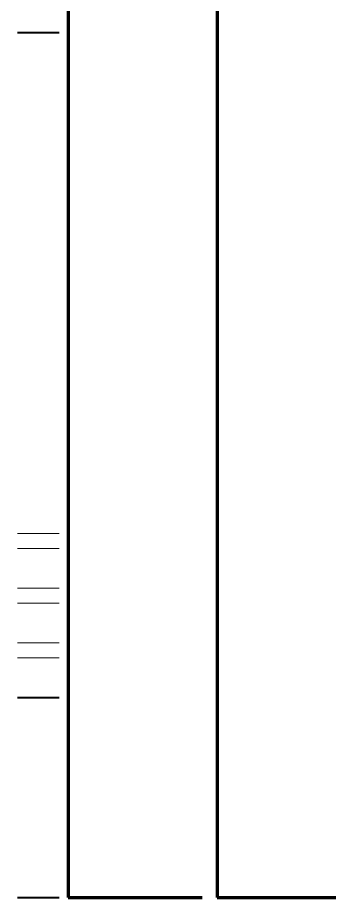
# Model space of a CAD drawing. Header units: millimetres. Extents: x 2016.56 to 2021.8, y 13721.83 to 13722.48.
# Drawn here: x 2020.0119 to 2020.0328, y 13721.9785 to 13722.0375 of the extents above; entities that cross this region are included whole.
import ezdxf

# ---------------------------------------------------------------- set-up
doc = ezdxf.new("R2010")
doc.units = ezdxf.units.MM
doc.layers.get('0').update_dxf_attribs({"lineweight": 20})
for name, color, linetype, lineweight in [('0.8', 6, 'Continuous', 80), ('1.2', 120, 'Continuous', 120), ('DUVAR', 4, 'Continuous', 40)]:
    doc.layers.add(name, color=color, linetype=linetype, lineweight=lineweight)

msp = doc.modelspace()

# ---------------------------------------------------------------- linework, layer by layer
for p, q in [((2020.011915, 13722.002938), (2020.014715, 13722.002938)), ((2020.011915, 13722.001938), (2020.014715, 13722.001938)), ((2020.011915, 13721.999271), (2020.014715, 13721.999271)), ((2020.011915, 13721.998271), (2020.014715, 13721.998271)), ((2020.011915, 13721.995604), (2020.014715, 13721.995604)), ((2020.011915, 13721.994604), (2020.014715, 13721.994604))]:
    msp.add_line(p, q)
at = {"layer": '0.8'}
for p, q in [((2020.015315, 13722.397738), (2020.015315, 13721.978538)), ((2020.015315, 13721.978538), (2020.024315, 13721.978538))]:
    msp.add_line(p, q, dxfattribs=at)
at = {"layer": '1.2'}
for p, q in [((2020.025315, 13722.044338), (2020.025315, 13721.978538)), ((2020.025315, 13721.978538), (2020.033315, 13721.978538))]:
    msp.add_line(p, q, dxfattribs=at)
at = {"layer": 'DUVAR'}
for p, q in [((2020.011915, 13722.036538), (2020.014715, 13722.036538)), ((2020.011915, 13721.991938), (2020.014715, 13721.991938)), ((2020.011915, 13721.978538), (2020.014715, 13721.978538))]:
    msp.add_line(p, q, dxfattribs=at)

doc.saveas('drawing.dxf')
